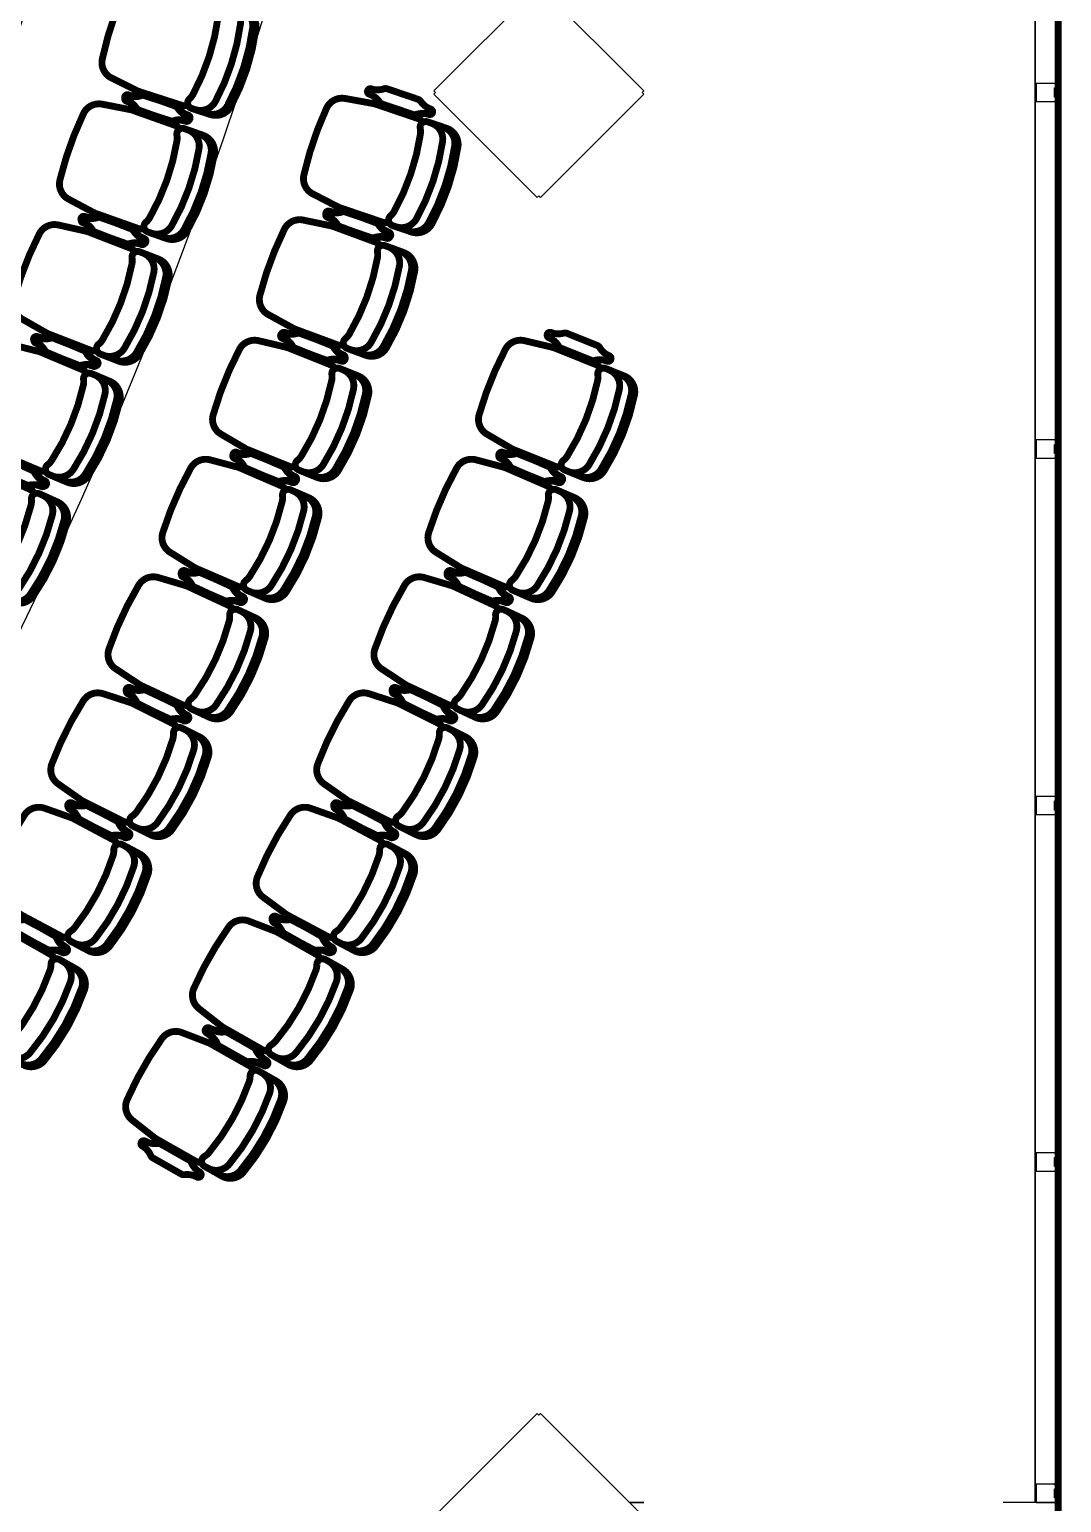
# Model space of a CAD drawing. Header units: metres. Extents: x -331 to 2982, y 362 to 2539.
# Drawn here: x 2875.97 to 2880.49, y 1333.15 to 1339.61 of the extents above; entities that cross this region are included whole.
import ezdxf

# ---------------------------------------------------------------- set-up
doc = ezdxf.new("R2010")
doc.units = ezdxf.units.M
doc.layers.get('0').update_dxf_attribs({"color": 251})
for name, color, linetype in [('CX', 251, 'Continuous'), ('Est', 251, 'Continuous'), ('Pis', 251, 'Continuous')]:
    doc.layers.add(name, color=color, linetype=linetype)

# ---------------------------------------------------------------- blocks, each defined once
blk = doc.blocks.new('XR_BL2_AND_MON-REV15$0$PERFIL_UNIT_ALCOA')
at = {"layer": 'CX', "color": 6}
for p, q in [((-21.3, 13.4), (-15.2, 13.4)), ((30.6, 13.4), (24.4, 13.4))]:
    blk.add_line(p, q, dxfattribs=at)
at = {"layer": 'CX'}
blk.add_lwpolyline([(-15.2, 19.2), (-15.2, 13.4), (-33.6, 13.4), (-33.6, 19.2), (-35.4, 19.2), (-35.4, 99.2), (44.6, 99.2), (44.6, 19.2), (42.9, 19.2), (42.9, 13.4), (24.4, 13.4), (24.4, 19.2)], close=True, dxfattribs=at)
blk = doc.blocks.new('XR_BL2_AND_MON-REV15$0$P_M')
at = {"layer": 'Est'}
blk.add_lwpolyline([(0.4596, -0.4313), (0.4525, -0.4243), (0.4596, -0.4172), (0.0071, 0.0354), (0, 0.0283), (-0.0071, 0.0354), (-0.4596, -0.4172), (-0.4525, -0.4243), (-0.4596, -0.4313), (-0.0071, -0.8839), (0, -0.8768), (0.0071, -0.8839)], close=True, dxfattribs=at)

msp = doc.modelspace()

# ---------------------------------------------------------------- linework, layer by layer
at = {"lineweight": 0}
msp.add_lwpolyline([(2869.5298, 1361.5637), (2869.5298, 1329.6266, 1.000162), (2878.2698, 1329.6252), (2878.2673, 1329.9558), (2880.2823, 1329.9558), (2880.2823, 1329.8808), (2880.4723, 1329.8808), (2880.4723, 1361.2808), (2880.2823, 1361.2808), (2880.2823, 1361.2058), (2878.2698, 1361.2058, 1.0398), (2869.5298, 1361.5663, 0.005135)], format="xyb", close=True, dxfattribs=at)
at = {"layer": 'Pis'}
for p, q in [((2880.3723, 1333.1508), (2880.3723, 1342.4641)), ((2880.3723, 1342.4641), (2880.3723, 1333.1508)), ((2880.4622, 1342.4641), (2880.4622, 1333.1508)), ((2880.4723, 1342.4641), (2880.4723, 1333.1508)), ((2878.6569, 1333.1508), (2878.594, 1333.1508)), ((2878.594, 1333.1508), (2878.6569, 1333.1508)), ((2880.4723, 1333.1508), (2880.2323, 1333.1508)), ((2880.4723, 1333.1508), (2880.2323, 1333.1508)), ((2880.4723, 1329.8808), (2880.4723, 1333.1508)), ((2880.4723, 1329.8808), (2880.4723, 1333.1508))]:
    msp.add_line(p, q, dxfattribs=at)
at = {"layer": 'Pis', "const_width": 0.03}
for points in [[(2869.5298, 1361.5637), (2869.5298, 1329.6266, 1.000162), (2878.2698, 1329.6252), (2878.2673, 1329.9558), (2880.2823, 1329.9558), (2880.2823, 1329.8808), (2880.4723, 1329.8808), (2880.4723, 1361.2808), (2880.2823, 1361.2808), (2880.2823, 1361.2058), (2878.2698, 1361.2058, 1.0398), (2869.5298, 1361.5663, 0.005135)], [(2876.7925, 1339.663, -0.08991), (2876.6828, 1339.3235, -0.086278), (2876.6669, 1339.3033, 0.57735), (2876.676, 1339.2609), (2876.7589, 1339.2341, 0.36261), (2876.8481, 1339.2701, 0.08991), (2876.9578, 1339.6096, 0.36261), (2876.9065, 1339.6909), (2876.8236, 1339.7177, 0.57735), (2876.7915, 1339.6887, -0.086278)], [(2876.4351, 1339.2616, 0.164851), (2876.4452, 1339.2537), (2876.581, 1339.2054, 0.164851), (2876.5938, 1339.2052, -0.162089), (2876.6502, 1339.2047, 1), (2876.6586, 1339.2283, -0.162089), (2876.6145, 1339.2634, 0.164851), (2876.6044, 1339.2714), (2876.4686, 1339.3196, 0.164851), (2876.4558, 1339.3198, -0.162089), (2876.3994, 1339.3203, 1), (2876.391, 1339.2968, -0.162089)], [(2876.4683, 1339.3175), (2876.6054, 1339.2732, -0.164851), (2876.6157, 1339.2656, 0.162089), (2876.6607, 1339.2317, -1), (2876.6531, 1339.2079, 0.162089), (2876.5967, 1339.2068, -0.164851), (2876.5839, 1339.2066), (2876.4467, 1339.2509, -0.164851), (2876.4364, 1339.2586, 0.162089), (2876.3914, 1339.2925, -1), (2876.3991, 1339.3163, 0.162089), (2876.4554, 1339.3174, -0.164851)], [(2877.4997, 1339.2887, 0.164851), (2877.5098, 1339.2809), (2877.6463, 1339.2346, 0.164851), (2877.6591, 1339.2345, -0.162089), (2877.7155, 1339.2348, 1), (2877.7235, 1339.2585, -0.162089), (2877.679, 1339.293, 0.164851), (2877.6688, 1339.3008), (2877.5324, 1339.3472, 0.164851), (2877.5195, 1339.3472, -0.162089), (2877.4632, 1339.3469, 1), (2877.4551, 1339.3232, -0.162089)], [(2876.6118, 1339.1185, -0.08991), (2876.4925, 1338.7823, -0.086278), (2876.4761, 1338.7625, 0.57735), (2876.4839, 1338.7199), (2876.566, 1338.6908, 0.36261), (2876.6562, 1338.7241, 0.08991), (2876.7756, 1339.0603, 0.36261), (2876.7267, 1339.1431), (2876.6445, 1339.1723, 0.57735), (2876.6116, 1339.1442, -0.086278)], [(2877.6784, 1339.148, -0.08991), (2877.5636, 1338.8102, -0.086278), (2877.5475, 1338.7902, 0.57735), (2877.5559, 1338.7478), (2877.6385, 1338.7197, 0.36261), (2877.7282, 1338.7543, 0.08991), (2877.8429, 1339.0922, 0.36261), (2877.7928, 1339.1742), (2877.7103, 1339.2023, 0.57735), (2877.6777, 1339.1737, -0.086278)], [(2876.2422, 1338.7279, 0.164851), (2876.252, 1338.7196), (2876.3864, 1338.6676, 0.164851), (2876.3992, 1338.667, -0.162089), (2876.4555, 1338.6649, 1), (2876.4646, 1338.6882, -0.162089), (2876.4215, 1338.7246, 0.164851), (2876.4117, 1338.7328), (2876.2773, 1338.7849, 0.164851), (2876.2645, 1338.7855, -0.162089), (2876.2082, 1338.7876, 1), (2876.1991, 1338.7643, -0.162089)], [(2876.2779, 1338.7825), (2876.4137, 1338.7343, -0.164851), (2876.4238, 1338.7263, 0.162089), (2876.4678, 1338.6912, -1), (2876.4595, 1338.6676, 0.162089), (2876.4031, 1338.6681, -0.164851), (2876.3903, 1338.6683), (2876.2545, 1338.7165, -0.164851), (2876.2444, 1338.7245, 0.162089), (2876.2003, 1338.7596, -1), (2876.2087, 1338.7832, 0.162089), (2876.265, 1338.7827, -0.164851)], [(2877.3491, 1338.8075), (2877.4855, 1338.7611, -0.164851), (2877.4957, 1338.7533, 0.162089), (2877.5402, 1338.7188, -1), (2877.5322, 1338.6951, 0.162089), (2877.4758, 1338.6948, -0.164851), (2877.463, 1338.6948), (2877.3265, 1338.7412, -0.164851), (2877.3164, 1338.749, 0.162089), (2877.2718, 1338.7835, -1), (2877.2799, 1338.8072, 0.162089), (2877.3362, 1338.8075, -0.164851)], [(2877.3154, 1338.7517, 0.164851), (2877.3254, 1338.7436), (2877.4606, 1338.6936, 0.164851), (2877.4734, 1338.6933, -0.162089), (2877.5298, 1338.692, 1), (2877.5384, 1338.7155, -0.162089), (2877.4948, 1338.7512, 0.164851), (2877.4849, 1338.7593), (2877.3497, 1338.8093, 0.164851), (2877.3369, 1338.8096, -0.162089), (2877.2805, 1338.8109, 1), (2877.2718, 1338.7875, -0.162089)], [(2877.4903, 1338.6063, -0.08991), (2877.3665, 1338.2717, -0.086278), (2877.3498, 1338.2521, 0.57735), (2877.3571, 1338.2094), (2877.4388, 1338.1792, 0.36261), (2877.5294, 1338.2114, 0.08991), (2877.6532, 1338.546, 0.36261), (2877.6054, 1338.6294), (2877.5237, 1338.6596, 0.57735), (2877.4903, 1338.632, -0.086278)], [(2876.4147, 1338.5798, -0.08991), (2876.2858, 1338.2471, -0.086278), (2876.2688, 1338.2278, 0.57735), (2876.2754, 1338.185), (2876.3567, 1338.1535, 0.36261), (2876.4478, 1338.1843, 0.08991), (2876.5767, 1338.5169, 0.36261), (2876.5302, 1338.6011), (2876.4489, 1338.6326, 0.57735), (2876.4152, 1338.6054, -0.086278)], [(2877.1519, 1338.2747), (2877.287, 1338.2247, -0.164851), (2877.297, 1338.2166, 0.162089), (2877.3406, 1338.1809, -1), (2877.3319, 1338.1574, 0.162089), (2877.2756, 1338.1587, -0.164851), (2877.2627, 1338.1591), (2877.1276, 1338.2091, -0.164851), (2877.1176, 1338.2172, 0.162089), (2877.074, 1338.2529, -1), (2877.0827, 1338.2763, 0.162089), (2877.139, 1338.2751, -0.164851)], [(2877.1191, 1338.219, 0.164851), (2877.1289, 1338.2106), (2877.2626, 1338.157, 0.164851), (2877.2754, 1338.1563, -0.162089), (2877.3317, 1338.1535, 1), (2877.341, 1338.1767, -0.162089), (2877.2984, 1338.2136, 0.164851), (2877.2887, 1338.2219), (2877.1549, 1338.2756, 0.164851), (2877.1421, 1338.2763, -0.162089), (2877.0858, 1338.2791, 1), (2877.0765, 1338.2559, -0.162089)], [(2878.2841, 1338.219, 0.164851), (2878.2939, 1338.2106), (2878.4276, 1338.157, 0.164851), (2878.4404, 1338.1563, -0.162089), (2878.4967, 1338.1535, 1), (2878.506, 1338.1767, -0.162089), (2878.4634, 1338.2136, 0.164851), (2878.4537, 1338.2219), (2878.3199, 1338.2756, 0.164851), (2878.3071, 1338.2763, -0.162089), (2878.2508, 1338.2791, 1), (2878.2415, 1338.2559, -0.162089)], [(2876.0333, 1338.2002, 0.164851), (2876.0429, 1338.1917), (2876.1757, 1338.1358, 0.164851), (2876.1885, 1338.1349, -0.162089), (2876.2447, 1338.1311, 1), (2876.2544, 1338.1542, -0.162089), (2876.2125, 1338.1918, 0.164851), (2876.2028, 1338.2003), (2876.07, 1338.2562, 0.164851), (2876.0572, 1338.2572, -0.162089), (2876.001, 1338.2609, 1), (2875.9913, 1338.2379, -0.162089)], [(2876.0713, 1338.2535), (2876.2056, 1338.2014, -0.164851), (2876.2155, 1338.1931, 0.162089), (2876.2585, 1338.1567, -1), (2876.2495, 1338.1334, 0.162089), (2876.1932, 1338.1355, -0.164851), (2876.1803, 1338.1361), (2876.046, 1338.1882, -0.164851), (2876.0361, 1338.1964, 0.162089), (2875.9931, 1338.2328, -1), (2876.0021, 1338.2561, 0.162089), (2876.0584, 1338.254, -0.164851)], [(2876.2015, 1338.0472, -0.08991), (2876.0631, 1337.7184, -0.086278), (2876.0456, 1337.6996, 0.57735), (2876.051, 1337.6566), (2876.1313, 1337.6228, 0.36261), (2876.2232, 1337.651, 0.08991), (2876.3617, 1337.9798, 0.36261), (2876.3175, 1338.0652), (2876.2372, 1338.099, 0.57735), (2876.2027, 1338.0729, -0.086278)], [(2877.2899, 1338.0688, -0.08991), (2877.1571, 1337.7377, -0.086278), (2877.1399, 1337.7186, 0.57735), (2877.1461, 1337.6758), (2877.227, 1337.6433, 0.36261), (2877.3184, 1337.673, 0.08991), (2877.4512, 1338.0042, 0.36261), (2877.4057, 1338.0888), (2877.3248, 1338.1213, 0.57735), (2877.2907, 1338.0945, -0.086278)], [(2878.4549, 1338.0688, -0.08991), (2878.3221, 1337.7377, -0.086278), (2878.3049, 1337.7186, 0.57735), (2878.3111, 1337.6758), (2878.392, 1337.6433, 0.36261), (2878.4834, 1337.673, 0.08991), (2878.6162, 1338.0042, 0.36261), (2878.5706, 1338.0888), (2878.4898, 1338.1213, 0.57735), (2878.4557, 1338.0945, -0.086278)], [(2876.9427, 1337.7466), (2877.0765, 1337.6929, -0.164851), (2877.0862, 1337.6846, 0.162089), (2877.1288, 1337.6477, -1), (2877.1195, 1337.6245, 0.162089), (2877.0632, 1337.6272, -0.164851), (2877.0504, 1337.6279), (2876.9167, 1337.6816, -0.164851), (2876.9069, 1337.69, 0.162089), (2876.8643, 1337.7268, -1), (2876.8736, 1337.75, 0.162089), (2876.9299, 1337.7473, -0.164851)], [(2876.9061, 1337.6927, 0.164851), (2876.9157, 1337.6841), (2877.0479, 1337.6269, 0.164851), (2877.0607, 1337.6258, -0.162089), (2877.1169, 1337.6215, 1), (2877.1268, 1337.6445, -0.162089), (2877.0852, 1337.6825, 0.164851), (2877.0757, 1337.6911), (2876.9435, 1337.7484, 0.164851), (2876.9307, 1337.7494, -0.162089), (2876.8745, 1337.7537, 1), (2876.8645, 1337.7308, -0.162089)], [(2878.1077, 1337.7466), (2878.2415, 1337.6929, -0.164851), (2878.2512, 1337.6846, 0.162089), (2878.2938, 1337.6477, -1), (2878.2845, 1337.6245, 0.162089), (2878.2282, 1337.6272, -0.164851), (2878.2154, 1337.6279), (2878.0817, 1337.6816, -0.164851), (2878.0719, 1337.69, 0.162089), (2878.0293, 1337.7268, -1), (2878.0386, 1337.75, 0.162089), (2878.0949, 1337.7473, -0.164851)], [(2878.0711, 1337.6927, 0.164851), (2878.0807, 1337.6841), (2878.2129, 1337.6269, 0.164851), (2878.2257, 1337.6258, -0.162089), (2878.2819, 1337.6215, 1), (2878.2918, 1337.6445, -0.162089), (2878.2502, 1337.6825, 0.164851), (2878.2407, 1337.6911), (2878.1085, 1337.7484, 0.164851), (2878.0957, 1337.7494, -0.162089), (2878.0395, 1337.7537, 1), (2878.0295, 1337.7308, -0.162089)], [(2875.8086, 1337.6791, 0.164851), (2875.8179, 1337.6703), (2875.9491, 1337.6106, 0.164851), (2875.9619, 1337.6094, -0.162089), (2876.018, 1337.604, 1), (2876.0284, 1337.6268, -0.162089), (2875.9875, 1337.6656, 0.164851), (2875.9781, 1337.6744), (2875.8469, 1337.7341, 0.164851), (2875.8342, 1337.7353, -0.162089), (2875.7781, 1337.7407, 1), (2875.7677, 1337.7179, -0.162089)], [(2875.8489, 1337.7309), (2875.9817, 1337.675, -0.164851), (2875.9913, 1337.6665, 0.162089), (2876.0333, 1337.6288, -1), (2876.0236, 1337.6058, 0.162089), (2875.9673, 1337.6095, -0.164851), (2875.9545, 1337.6105), (2875.8217, 1337.6664, -0.164851), (2875.8121, 1337.6749, 0.162089), (2875.7701, 1337.7125, -1), (2875.7798, 1337.7355, 0.162089), (2875.836, 1337.7318, -0.164851)], [(2875.9724, 1337.5214, -0.08991), (2875.8246, 1337.1967, -0.086278), (2875.8066, 1337.1784, 0.57735), (2875.8107, 1337.1353), (2875.8901, 1337.0992, 0.36261), (2875.9827, 1337.1247, 0.08991), (2876.1305, 1337.4494, 0.36261), (2876.0889, 1337.536), (2876.0096, 1337.5721, 0.57735), (2875.9743, 1337.547, -0.086278)], [(2877.0729, 1337.538, -0.08991), (2876.9311, 1337.2106, -0.086278), (2876.9134, 1337.192, 0.57735), (2876.9184, 1337.149), (2876.9984, 1337.1144, 0.36261), (2877.0906, 1337.1416, 0.08991), (2877.2323, 1337.469, 0.36261), (2877.1891, 1337.5549), (2877.1091, 1337.5895, 0.57735), (2877.0743, 1337.5637, -0.086278)], [(2878.2378, 1337.538, -0.08991), (2878.0961, 1337.2106, -0.086278), (2878.0784, 1337.192, 0.57735), (2878.0834, 1337.149), (2878.1634, 1337.1144, 0.36261), (2878.2556, 1337.1416, 0.08991), (2878.3973, 1337.469, 0.36261), (2878.3541, 1337.5549), (2878.2741, 1337.5895, 0.57735), (2878.2393, 1337.5637, -0.086278)], [(2876.6781, 1337.1729, 0.164851), (2876.6874, 1337.164), (2876.8181, 1337.1032, 0.164851), (2876.8308, 1337.1018, -0.162089), (2876.8869, 1337.096, 1), (2876.8975, 1337.1187, -0.162089), (2876.8569, 1337.1578, 0.164851), (2876.8476, 1337.1667), (2876.717, 1337.2275, 0.164851), (2876.7042, 1337.2289, -0.162089), (2876.6481, 1337.2347, 1), (2876.6376, 1337.212, -0.162089)], [(2876.717, 1337.2253), (2876.8493, 1337.168, -0.164851), (2876.8588, 1337.1594, 0.162089), (2876.9004, 1337.1214, -1), (2876.8905, 1337.0984, 0.162089), (2876.8343, 1337.1027, -0.164851), (2876.8215, 1337.1038), (2876.6892, 1337.161, -0.164851), (2876.6797, 1337.1696, 0.162089), (2876.6381, 1337.2077, -1), (2876.648, 1337.2306, 0.162089), (2876.7042, 1337.2263, -0.164851)], [(2877.8431, 1337.1729, 0.164851), (2877.8524, 1337.164), (2877.9831, 1337.1032, 0.164851), (2877.9958, 1337.1018, -0.162089), (2878.0519, 1337.096, 1), (2878.0625, 1337.1187, -0.162089), (2878.0219, 1337.1578, 0.164851), (2878.0126, 1337.1667), (2877.882, 1337.2275, 0.164851), (2877.8692, 1337.2289, -0.162089), (2877.8131, 1337.2347, 1), (2877.8026, 1337.212, -0.162089)], [(2877.882, 1337.2253), (2878.0143, 1337.168, -0.164851), (2878.0238, 1337.1594, 0.162089), (2878.0654, 1337.1214, -1), (2878.0555, 1337.0984, 0.162089), (2877.9993, 1337.1027, -0.164851), (2877.9865, 1337.1038), (2877.8542, 1337.161, -0.164851), (2877.8447, 1337.1696, 0.162089), (2877.8031, 1337.2077, -1), (2877.813, 1337.2306, 0.162089), (2877.8692, 1337.2263, -0.164851)], [(2876.8406, 1337.0137, -0.08991), (2876.6901, 1336.6903, -0.086278), (2876.6719, 1336.6721, 0.57735), (2876.6757, 1336.629), (2876.7547, 1336.5922, 0.36261), (2876.8476, 1336.617, 0.08991), (2876.9981, 1336.9404, 0.36261), (2876.9572, 1337.0274), (2876.8782, 1337.0642, 0.57735), (2876.8428, 1337.0393, -0.086278)], [(2878.0056, 1337.0137, -0.08991), (2877.8551, 1336.6903, -0.086278), (2877.8369, 1336.6721, 0.57735), (2877.8407, 1336.629), (2877.9197, 1336.5922, 0.36261), (2878.0126, 1336.617, 0.08991), (2878.1631, 1336.9404, 0.36261), (2878.1222, 1337.0274), (2878.0432, 1337.0642, 0.57735), (2878.0078, 1337.0393, -0.086278)], [(2876.4354, 1336.6597, 0.164851), (2876.4445, 1336.6506), (2876.5735, 1336.5863, 0.164851), (2876.5862, 1336.5846, -0.162089), (2876.6421, 1336.5772, 1), (2876.6532, 1336.5996, -0.162089), (2876.6137, 1336.6398, 0.164851), (2876.6047, 1336.649), (2876.4757, 1336.7133, 0.164851), (2876.463, 1336.715, -0.162089), (2876.4071, 1336.7223, 1), (2876.396, 1336.7, -0.162089)], [(2876.4765, 1336.7107), (2876.6071, 1336.6499, -0.164851), (2876.6164, 1336.641, 0.162089), (2876.657, 1336.6019, -1), (2876.6464, 1336.5792, 0.162089), (2876.5904, 1336.585, -0.164851), (2876.5776, 1336.5864), (2876.4469, 1336.6472, -0.164851), (2876.4377, 1336.6561, 0.162089), (2876.3971, 1336.6952, -1), (2876.4076, 1336.7179, 0.162089), (2876.4637, 1336.7121, -0.164851)], [(2877.6004, 1336.6597, 0.164851), (2877.6095, 1336.6506), (2877.7385, 1336.5863, 0.164851), (2877.7512, 1336.5846, -0.162089), (2877.8071, 1336.5772, 1), (2877.8182, 1336.5996, -0.162089), (2877.7787, 1336.6398, 0.164851), (2877.7697, 1336.649), (2877.6407, 1336.7133, 0.164851), (2877.628, 1336.715, -0.162089), (2877.5721, 1336.7223, 1), (2877.561, 1336.7, -0.162089)], [(2877.6415, 1336.7107), (2877.7721, 1336.6499, -0.164851), (2877.7814, 1336.641, 0.162089), (2877.822, 1336.6019, -1), (2877.8114, 1336.5792, 0.162089), (2877.7554, 1336.585, -0.164851), (2877.7426, 1336.5864), (2877.6119, 1336.6472, -0.164851), (2877.6026, 1336.6561, 0.162089), (2877.5621, 1336.6952, -1), (2877.5726, 1336.7179, 0.162089), (2877.6287, 1336.7121, -0.164851)], [(2876.5936, 1336.4963, -0.08991), (2876.4344, 1336.177, -0.086278), (2876.4157, 1336.1594, 0.57735), (2876.4183, 1336.1161), (2876.4963, 1336.0772, 0.36261), (2876.5898, 1336.0995, 0.08991), (2876.7491, 1336.4187, 0.36261), (2876.7105, 1336.5068), (2876.6325, 1336.5457, 0.57735), (2876.5964, 1336.5218, -0.086278)], [(2877.7586, 1336.4963, -0.08991), (2877.5993, 1336.177, -0.086278), (2877.5807, 1336.1594, 0.57735), (2877.5833, 1336.1161), (2877.6613, 1336.0772, 0.36261), (2877.7548, 1336.0995, 0.08991), (2877.914, 1336.4187, 0.36261), (2877.8755, 1336.5068), (2877.7975, 1336.5457, 0.57735), (2877.7614, 1336.5218, -0.086278)], [(2876.1782, 1336.1538, 0.164851), (2876.187, 1336.1444), (2876.3142, 1336.0766, 0.164851), (2876.3268, 1336.0746, -0.162089), (2876.3825, 1336.0657, 1), (2876.3942, 1336.0878, -0.162089), (2876.3559, 1336.1291, 0.164851), (2876.3471, 1336.1384), (2876.2199, 1336.2062, 0.164851), (2876.2072, 1336.2083, -0.162089), (2876.1516, 1336.2171, 1), (2876.1398, 1336.195, -0.162089)], [(2876.2214, 1336.2032), (2876.3503, 1336.1389, -0.164851), (2876.3594, 1336.1297, 0.162089), (2876.3989, 1336.0895, -1), (2876.3877, 1336.0671, 0.162089), (2876.3318, 1336.0745, -0.164851), (2876.3191, 1336.0762), (2876.1901, 1336.1405, -0.164851), (2876.1811, 1336.1496, 0.162089), (2876.1416, 1336.1899, -1), (2876.1528, 1336.2122, 0.162089), (2876.2086, 1336.2049, -0.164851)], [(2877.3432, 1336.1538, 0.164851), (2877.352, 1336.1444), (2877.4791, 1336.0766, 0.164851), (2877.4918, 1336.0746, -0.162089), (2877.5475, 1336.0657, 1), (2877.5592, 1336.0878, -0.162089), (2877.5209, 1336.1291, 0.164851), (2877.5121, 1336.1384), (2877.3849, 1336.2062, 0.164851), (2877.3722, 1336.2083, -0.162089), (2877.3165, 1336.2171, 1), (2877.3048, 1336.195, -0.162089)], [(2877.3864, 1336.2032), (2877.5153, 1336.1389, -0.164851), (2877.5244, 1336.1297, 0.162089), (2877.5639, 1336.0895, -1), (2877.5527, 1336.0671, 0.162089), (2877.4968, 1336.0745, -0.164851), (2877.4841, 1336.0762), (2877.3551, 1336.1405, -0.164851), (2877.3461, 1336.1496, 0.162089), (2877.3066, 1336.1899, -1), (2877.3178, 1336.2122, 0.162089), (2877.3736, 1336.2049, -0.164851)], [(2876.3318, 1335.9861, -0.08991), (2876.164, 1335.6712, -0.086278), (2876.1449, 1335.6541, 0.57735), (2876.1464, 1335.6108), (2876.2233, 1335.5698, 0.36261), (2876.3174, 1335.5895, 0.08991), (2876.4852, 1335.9044, 0.36261), (2876.449, 1335.9934), (2876.3721, 1336.0344, 0.57735), (2876.3354, 1336.0115, -0.086278)], [(2877.4968, 1335.9861, -0.08991), (2877.329, 1335.6712, -0.086278), (2877.3099, 1335.6541, 0.57735), (2877.3114, 1335.6108), (2877.3883, 1335.5698, 0.36261), (2877.4824, 1335.5895, 0.08991), (2877.6501, 1335.9044, 0.36261), (2877.614, 1335.9934), (2877.5371, 1336.0344, 0.57735), (2877.5003, 1336.0115, -0.086278)], [(2875.9066, 1335.6553, 0.164851), (2875.9151, 1335.6458), (2876.0404, 1335.5746, 0.164851), (2876.0531, 1335.5721, -0.162089), (2876.1085, 1335.5618, 1), (2876.1208, 1335.5835, -0.162089), (2876.0836, 1335.6258, 0.164851), (2876.075, 1335.6354), (2875.9497, 1335.7066, 0.164851), (2875.9371, 1335.709, -0.162089), (2875.8817, 1335.7194, 1), (2875.8694, 1335.6976, -0.162089)], [(2875.9518, 1335.7031), (2876.079, 1335.6354, -0.164851), (2876.0878, 1335.626, 0.162089), (2876.1262, 1335.5847, -1), (2876.1144, 1335.5627, 0.162089), (2876.0588, 1335.5715, -0.164851), (2876.0461, 1335.5736), (2875.9189, 1335.6414, -0.164851), (2875.9101, 1335.6507, 0.162089), (2875.8717, 1335.692, -1), (2875.8835, 1335.7141, 0.162089), (2875.9392, 1335.7052, -0.164851)], [(2877.0716, 1335.6553, 0.164851), (2877.0801, 1335.6458), (2877.2054, 1335.5746, 0.164851), (2877.218, 1335.5721, -0.162089), (2877.2735, 1335.5618, 1), (2877.2858, 1335.5835, -0.162089), (2877.2486, 1335.6258, 0.164851), (2877.24, 1335.6354), (2877.1147, 1335.7066, 0.164851), (2877.1021, 1335.709, -0.162089), (2877.0467, 1335.7194, 1), (2877.0343, 1335.6976, -0.162089)], [(2877.1168, 1335.7031), (2877.244, 1335.6354, -0.164851), (2877.2528, 1335.626, 0.162089), (2877.2912, 1335.5847, -1), (2877.2794, 1335.5627, 0.162089), (2877.2238, 1335.5715, -0.164851), (2877.2111, 1335.5736), (2877.0839, 1335.6414, -0.164851), (2877.0751, 1335.6507, 0.162089), (2877.0367, 1335.692, -1), (2877.0485, 1335.7141, 0.162089), (2877.1042, 1335.7052, -0.164851)], [(2876.0557, 1335.4836, -0.08991), (2875.8794, 1335.1734, -0.086278), (2875.8598, 1335.1568, 0.57735), (2875.8601, 1335.1135), (2875.9359, 1335.0704, 0.36261), (2876.0305, 1335.0875, 0.08991), (2876.2067, 1335.3977, 0.36261), (2876.173, 1335.4878), (2876.0972, 1335.5308, 0.57735), (2876.0599, 1335.5089, -0.086278)], [(2877.2206, 1335.4836, -0.08991), (2877.0444, 1335.1734, -0.086278), (2877.0248, 1335.1568, 0.57735), (2877.0251, 1335.1135), (2877.1009, 1335.0704, 0.36261), (2877.1955, 1335.0875, 0.08991), (2877.3717, 1335.3977, 0.36261), (2877.338, 1335.4878), (2877.2622, 1335.5308, 0.57735), (2877.2249, 1335.5089, -0.086278)], [(2876.7791, 1335.1665, 0.164851), (2876.7876, 1335.1569), (2876.9129, 1335.0857, 0.164851), (2876.9255, 1335.0833, -0.162089), (2876.9809, 1335.073, 1), (2876.9933, 1335.0947, -0.162089), (2876.956, 1335.137, 0.164851), (2876.9475, 1335.1466), (2876.8222, 1335.2178, 0.164851), (2876.8096, 1335.2202, -0.162089), (2876.7542, 1335.2305, 1), (2876.7418, 1335.2088, -0.162089)], [(2876.8332, 1335.211), (2876.9585, 1335.1398, -0.164851), (2876.967, 1335.1302, 0.162089), (2877.0042, 1335.0879, -1), (2876.9919, 1335.0662, 0.162089), (2876.9365, 1335.0765, -0.164851), (2876.9239, 1335.079), (2876.7986, 1335.1502, -0.164851), (2876.79, 1335.1597, 0.162089), (2876.7528, 1335.202, -1), (2876.7651, 1335.2238, 0.162089), (2876.8205, 1335.2134, -0.164851)], [(2876.9281, 1334.9947, -0.08991), (2876.7519, 1334.6845, -0.086278), (2876.7323, 1334.6679, 0.57735), (2876.7326, 1334.6246), (2876.8084, 1334.5816, 0.36261), (2876.903, 1334.5987, 0.08991), (2877.0792, 1334.9089, 0.36261), (2877.0455, 1334.9989), (2876.9697, 1335.042, 0.57735), (2876.9324, 1335.0201, -0.086278)], [(2876.5406, 1334.7222), (2876.666, 1334.651, -0.164851), (2876.6745, 1334.6414, 0.162089), (2876.7117, 1334.5991, -1), (2876.6994, 1334.5774, 0.162089), (2876.644, 1334.5877, -0.164851), (2876.6314, 1334.5901), (2876.5061, 1334.6613, -0.164851), (2876.4975, 1334.6709, 0.162089), (2876.4603, 1334.7132, -1), (2876.4726, 1334.7349, 0.162089), (2876.528, 1334.7246, -0.164851)]]:
    msp.add_lwpolyline(points, format="xyb", close=True, dxfattribs=at)
for points in [[(2876.6607, 1339.2748, -0.149389), (2876.6315, 1339.2753), (2876.4483, 1339.3345, -0.03724), (2876.4345, 1339.3401), (2876.3248, 1339.3947, -0.342214), (2876.2848, 1339.4774, -0.051556), (2876.3797, 1339.771, -0.342214), (2876.4605, 1339.8147), (2876.5814, 1339.7948, -0.03724), (2876.5959, 1339.7913), (2876.7791, 1339.7321, -0.149389), (2876.8031, 1339.7153)], [(2876.6913, 1339.256, 0.36261), (2876.7805, 1339.2919, 0.08991), (2876.8902, 1339.6314, 0.36261), (2876.8389, 1339.7127)], [(2876.7447, 1339.2387, 0.36261), (2876.8338, 1339.2747, 0.08991), (2876.9435, 1339.6142, 0.36261), (2876.8922, 1339.6955)], [(2877.5409, 1338.7619, -0.149389), (2877.5117, 1338.7628), (2877.3293, 1338.8247, -0.03724), (2877.3157, 1338.8305), (2877.2067, 1338.8867, -0.342214), (2877.168, 1338.9701, -0.051556), (2877.2672, 1339.2622, -0.342214), (2877.3487, 1339.3047), (2877.4693, 1339.2829, -0.03724), (2877.4837, 1339.2792), (2877.666, 1339.2173, -0.149389), (2877.6897, 1339.2002)], [(2876.469, 1338.7343, -0.149389), (2876.4399, 1338.7356), (2876.2584, 1338.8, -0.03724), (2876.2448, 1338.806), (2876.1367, 1338.8637, -0.342214), (2876.0991, 1338.9476, -0.051556), (2876.2023, 1339.2383, -0.342214), (2876.2844, 1339.2797), (2876.4047, 1339.2563, -0.03724), (2876.419, 1339.2523), (2876.6005, 1339.1879, -0.149389), (2876.6239, 1339.1705)], [(2877.5712, 1338.7426, 0.36261), (2877.6609, 1338.7772, 0.08991), (2877.7756, 1339.115, 0.36261), (2877.7256, 1339.1971)], [(2877.6243, 1338.7246, 0.36261), (2877.7139, 1338.7592, 0.08991), (2877.8287, 1339.097, 0.36261), (2877.7786, 1339.1791)], [(2876.4991, 1338.7145, 0.36261), (2876.5893, 1338.7479, 0.08991), (2876.7086, 1339.0841, 0.36261), (2876.6597, 1339.1669)], [(2876.5519, 1338.6958, 0.36261), (2876.6421, 1338.7292, 0.08991), (2876.7614, 1339.0654, 0.36261), (2876.7125, 1339.1481)], [(2876.261, 1338.1998, -0.149389), (2876.2318, 1338.2019), (2876.0523, 1338.2715, -0.03724), (2876.0389, 1338.2779), (2875.9325, 1338.3387, -0.342214), (2875.8973, 1338.4236, -0.051556), (2876.0088, 1338.7112, -0.342214), (2876.092, 1338.7503), (2876.2116, 1338.7234, -0.03724), (2876.2258, 1338.7191), (2876.4053, 1338.6495, -0.149389), (2876.4283, 1338.6314)], [(2877.3424, 1338.224, -0.149389), (2877.3132, 1338.2257), (2877.1326, 1338.2925, -0.03724), (2877.1191, 1338.2987), (2877.0118, 1338.3578, -0.342214), (2876.9753, 1338.4422, -0.051556), (2877.0824, 1338.7315, -0.342214), (2877.165, 1338.7718), (2877.2849, 1338.7468, -0.03724), (2877.2992, 1338.7427), (2877.4798, 1338.6758, -0.149389), (2877.5031, 1338.6581)], [(2877.3722, 1338.2039, 0.36261), (2877.4628, 1338.236, 0.08991), (2877.5866, 1338.5706, 0.36261), (2877.5388, 1338.654)], [(2876.2905, 1338.1792, 0.36261), (2876.3816, 1338.21, 0.08991), (2876.5105, 1338.5426, 0.36261), (2876.464, 1338.6268)], [(2876.3427, 1338.159, 0.36261), (2876.4338, 1338.1897, 0.08991), (2876.5627, 1338.5224, 0.36261), (2876.5162, 1338.6065)], [(2877.4247, 1338.1844, 0.36261), (2877.5153, 1338.2166, 0.08991), (2877.6392, 1338.5512, 0.36261), (2877.5913, 1338.6346)], [(2876.0369, 1337.6718, -0.149389), (2876.0079, 1337.6748), (2875.8304, 1337.7495, -0.03724), (2875.8172, 1337.7563), (2875.7125, 1337.8201, -0.342214), (2875.6798, 1337.9059, -0.051556), (2875.7995, 1338.1903, -0.342214), (2875.8838, 1338.2269), (2876.0026, 1338.1966, -0.03724), (2876.0167, 1338.1919), (2876.1941, 1338.1172, -0.149389), (2876.2166, 1338.0985)], [(2877.1318, 1337.6907, -0.149389), (2877.1027, 1337.6932), (2876.924, 1337.7649, -0.03724), (2876.9106, 1337.7714), (2876.8049, 1337.8334, -0.342214), (2876.7707, 1337.9187, -0.051556), (2876.8856, 1338.2051, -0.342214), (2876.9692, 1338.2431), (2877.0885, 1338.2149, -0.03724), (2877.1027, 1338.2104), (2877.2814, 1338.1387, -0.149389), (2877.3041, 1338.1203)], [(2878.2968, 1337.6907, -0.149389), (2878.2677, 1337.6932), (2878.089, 1337.7649, -0.03724), (2878.0756, 1337.7714), (2877.9699, 1337.8334, -0.342214), (2877.9357, 1337.9187, -0.051556), (2878.0506, 1338.2051, -0.342214), (2878.1342, 1338.2431), (2878.2535, 1338.2149, -0.03724), (2878.2677, 1338.2104), (2878.4464, 1338.1387, -0.149389), (2878.4691, 1338.1203)], [(2876.0658, 1337.6504, 0.36261), (2876.1578, 1337.6786, 0.08991), (2876.2962, 1338.0074, 0.36261), (2876.2521, 1338.0928)], [(2876.1175, 1337.6287, 0.36261), (2876.2094, 1337.6568, 0.08991), (2876.3478, 1337.9856, 0.36261), (2876.3037, 1338.071)], [(2877.161, 1337.6698, 0.36261), (2877.2525, 1337.6995, 0.08991), (2877.3853, 1338.0306, 0.36261), (2877.3397, 1338.1153)], [(2877.213, 1337.6489, 0.36261), (2877.3045, 1337.6786, 0.08991), (2877.4373, 1338.0097, 0.36261), (2877.3917, 1338.0944)], [(2878.326, 1337.6698, 0.36261), (2878.4175, 1337.6995, 0.08991), (2878.5503, 1338.0306, 0.36261), (2878.5047, 1338.1153)], [(2878.378, 1337.6489, 0.36261), (2878.4695, 1337.6786, 0.08991), (2878.6023, 1338.0097, 0.36261), (2878.5567, 1338.0944)], [(2875.7971, 1337.1508, -0.149389), (2875.7682, 1337.1546), (2875.5929, 1337.2344, -0.03724), (2875.5799, 1337.2415), (2875.4771, 1337.3083, -0.342214), (2875.4469, 1337.3951, -0.051556), (2875.5747, 1337.6759, -0.342214), (2875.66, 1337.7101), (2875.7778, 1337.6764, -0.03724), (2875.7918, 1337.6713), (2875.967, 1337.5915, -0.149389), (2875.9889, 1337.5722)], [(2876.9045, 1337.1643, -0.149389), (2876.8755, 1337.1676), (2876.6988, 1337.2441, -0.03724), (2876.6856, 1337.251), (2876.5816, 1337.3158, -0.342214), (2876.5498, 1337.402, -0.051556), (2876.6723, 1337.6851, -0.342214), (2876.757, 1337.7209), (2876.8754, 1337.6894, -0.03724), (2876.8895, 1337.6846), (2877.0662, 1337.6081, -0.149389), (2877.0884, 1337.5891)], [(2878.0695, 1337.1643, -0.149389), (2878.0405, 1337.1676), (2877.8638, 1337.2441, -0.03724), (2877.8506, 1337.251), (2877.7466, 1337.3158, -0.342214), (2877.7148, 1337.402, -0.051556), (2877.8373, 1337.6851, -0.342214), (2877.922, 1337.7209), (2878.0404, 1337.6894, -0.03724), (2878.0545, 1337.6846), (2878.2312, 1337.6081, -0.149389), (2878.2534, 1337.5891)], [(2875.8254, 1337.1286, 0.36261), (2875.9181, 1337.1541, 0.08991), (2876.0659, 1337.4788, 0.36261), (2876.0242, 1337.5655)], [(2876.9332, 1337.1426, 0.36261), (2877.0254, 1337.1698, 0.08991), (2877.1671, 1337.4972, 0.36261), (2877.1239, 1337.5831)], [(2876.9846, 1337.1203, 0.36261), (2877.0768, 1337.1476, 0.08991), (2877.2185, 1337.475, 0.36261), (2877.1753, 1337.5608)], [(2878.0982, 1337.1426, 0.36261), (2878.1904, 1337.1698, 0.08991), (2878.3321, 1337.4972, 0.36261), (2878.2889, 1337.5831)], [(2878.1496, 1337.1203, 0.36261), (2878.2418, 1337.1476, 0.08991), (2878.3835, 1337.475, 0.36261), (2878.3403, 1337.5608)], [(2875.8764, 1337.1054, 0.36261), (2875.9691, 1337.1309, 0.08991), (2876.1169, 1337.4556, 0.36261), (2876.0752, 1337.5423)], [(2876.6623, 1336.6447, -0.149389), (2876.6333, 1336.6487), (2876.4587, 1336.73, -0.03724), (2876.4458, 1336.7372), (2876.3435, 1336.8048, -0.342214), (2876.314, 1336.8919, -0.051556), (2876.4442, 1337.1716, -0.342214), (2876.5298, 1337.2051), (2876.6473, 1337.1704, -0.03724), (2876.6613, 1337.1651), (2876.8358, 1337.0839, -0.149389), (2876.8576, 1337.0644)], [(2877.8272, 1336.6447, -0.149389), (2877.7983, 1336.6487), (2877.6237, 1336.73, -0.03724), (2877.6108, 1336.7372), (2877.5085, 1336.8048, -0.342214), (2877.479, 1336.8919, -0.051556), (2877.6092, 1337.1716, -0.342214), (2877.6948, 1337.2051), (2877.8123, 1337.1704, -0.03724), (2877.8262, 1337.1651), (2878.0008, 1337.0839, -0.149389), (2878.0225, 1337.0644)], [(2876.6903, 1336.6222, 0.36261), (2876.7832, 1336.6469, 0.08991), (2876.9337, 1336.9704, 0.36261), (2876.8928, 1337.0574)], [(2877.8553, 1336.6222, 0.36261), (2877.9482, 1336.6469, 0.08991), (2878.0987, 1336.9704, 0.36261), (2878.0578, 1337.0574)], [(2876.7411, 1336.5986, 0.36261), (2876.834, 1336.6233, 0.08991), (2876.9845, 1336.9467, 0.36261), (2876.9436, 1337.0337)], [(2877.9061, 1336.5986, 0.36261), (2877.999, 1336.6233, 0.08991), (2878.1495, 1336.9467, 0.36261), (2878.1086, 1337.0337)], [(2876.4053, 1336.1322, -0.149389), (2876.3765, 1336.137), (2876.2042, 1336.2229, -0.03724), (2876.1914, 1336.2305), (2876.091, 1336.3009, -0.342214), (2876.0639, 1336.3887, -0.051556), (2876.2016, 1336.6648, -0.342214), (2876.288, 1336.6959), (2876.4046, 1336.6581, -0.03724), (2876.4184, 1336.6525), (2876.5907, 1336.5666, -0.149389), (2876.6119, 1336.5464)], [(2877.5703, 1336.1322, -0.149389), (2877.5415, 1336.137), (2877.3692, 1336.2229, -0.03724), (2877.3564, 1336.2305), (2877.256, 1336.3009, -0.342214), (2877.2289, 1336.3887, -0.051556), (2877.3665, 1336.6648, -0.342214), (2877.453, 1336.6959), (2877.5696, 1336.6581, -0.03724), (2877.5834, 1336.6525), (2877.7557, 1336.5666, -0.149389), (2877.7769, 1336.5464)], [(2876.4327, 1336.1089, 0.36261), (2876.5263, 1336.1312, 0.08991), (2876.6855, 1336.4504, 0.36261), (2876.6469, 1336.5385)], [(2877.5977, 1336.1089, 0.36261), (2877.6913, 1336.1312, 0.08991), (2877.8505, 1336.4504, 0.36261), (2877.8119, 1336.5385)], [(2876.4829, 1336.0839, 0.36261), (2876.5764, 1336.1061, 0.08991), (2876.7356, 1336.4254, 0.36261), (2876.6971, 1336.5135)], [(2877.6479, 1336.0839, 0.36261), (2877.7414, 1336.1061, 0.08991), (2877.9006, 1336.4254, 0.36261), (2877.8621, 1336.5135)], [(2876.1338, 1335.6272, -0.149389), (2876.1051, 1335.6328), (2875.9352, 1335.7234, -0.03724), (2875.9226, 1335.7313), (2875.8242, 1335.8044, -0.342214), (2875.7994, 1335.8929, -0.051556), (2875.9445, 1336.1651, -0.342214), (2876.0318, 1336.1939), (2876.1473, 1336.153, -0.03724), (2876.1609, 1336.147), (2876.3308, 1336.0564, -0.149389), (2876.3515, 1336.0357)], [(2877.2988, 1335.6272, -0.149389), (2877.2701, 1335.6328), (2877.1002, 1335.7234, -0.03724), (2877.0876, 1335.7313), (2876.9892, 1335.8044, -0.342214), (2876.9644, 1335.8929, -0.051556), (2877.1095, 1336.1651, -0.342214), (2877.1968, 1336.1939), (2877.3123, 1336.153, -0.03724), (2877.3259, 1336.147), (2877.4958, 1336.0564, -0.149389), (2877.5165, 1336.0357)], [(2876.1606, 1335.6032, 0.36261), (2876.2547, 1335.6229, 0.08991), (2876.4225, 1335.9378, 0.36261), (2876.3863, 1336.0268)], [(2877.3256, 1335.6032, 0.36261), (2877.4197, 1335.6229, 0.08991), (2877.5875, 1335.9378, 0.36261), (2877.5513, 1336.0268)], [(2876.21, 1335.5769, 0.36261), (2876.3041, 1335.5966, 0.08991), (2876.4719, 1335.9114, 0.36261), (2876.4358, 1336.0005)], [(2877.375, 1335.5769, 0.36261), (2877.4691, 1335.5966, 0.08991), (2877.6369, 1335.9114, 0.36261), (2877.6008, 1336.0005)], [(2875.848, 1335.1302, -0.149389), (2875.8195, 1335.1366), (2875.652, 1335.2317, -0.03724), (2875.6397, 1335.24), (2875.5433, 1335.3156, -0.342214), (2875.5209, 1335.4048, -0.051556), (2875.6733, 1335.673, -0.342214), (2875.7613, 1335.6994), (2875.8757, 1335.6554, -0.03724), (2875.8892, 1335.649), (2876.0566, 1335.5539, -0.149389), (2876.0766, 1335.5327)], [(2877.013, 1335.1302, -0.149389), (2876.9845, 1335.1366), (2876.817, 1335.2317, -0.03724), (2876.8047, 1335.24), (2876.7083, 1335.3156, -0.342214), (2876.6859, 1335.4048, -0.051556), (2876.8383, 1335.673, -0.342214), (2876.9263, 1335.6994), (2877.0407, 1335.6554, -0.03724), (2877.0541, 1335.649), (2877.2216, 1335.5539, -0.149389), (2877.2416, 1335.5327)], [(2875.8741, 1335.1055, 0.36261), (2875.9687, 1335.1226, 0.08991), (2876.145, 1335.4328, 0.36261), (2876.1112, 1335.5229)], [(2875.9229, 1335.0778, 0.36261), (2876.0175, 1335.095, 0.08991), (2876.1937, 1335.4051, 0.36261), (2876.16, 1335.4952)], [(2877.0391, 1335.1055, 0.36261), (2877.1337, 1335.1226, 0.08991), (2877.31, 1335.4328, 0.36261), (2877.2762, 1335.5229)], [(2877.0878, 1335.0778, 0.36261), (2877.1824, 1335.095, 0.08991), (2877.3587, 1335.4051, 0.36261), (2877.3249, 1335.4952)], [(2876.7205, 1334.6413, -0.149389), (2876.6919, 1334.6477), (2876.5245, 1334.7428, -0.03724), (2876.5122, 1334.7511), (2876.4158, 1334.8268, -0.342214), (2876.3934, 1334.9159, -0.051556), (2876.5458, 1335.1842, -0.342214), (2876.6338, 1335.2106), (2876.7482, 1335.1665, -0.03724), (2876.7616, 1335.1602), (2876.929, 1335.0651, -0.149389), (2876.9491, 1335.0438)], [(2876.7466, 1334.6167, 0.36261), (2876.8412, 1334.6338, 0.08991), (2877.0175, 1334.944, 0.36261), (2876.9837, 1335.034)], [(2876.7953, 1334.589, 0.36261), (2876.8899, 1334.6061, 0.08991), (2877.0662, 1334.9163, 0.36261), (2877.0324, 1335.0063)]]:
    msp.add_lwpolyline(points, format="xyb", dxfattribs=at)
msp.add_lwpolyline([(2880.4622, 1333.1508), (2880.4723, 1333.1508)], dxfattribs=at)
at = {"layer": 'Pis'}
for centre, radius, start, end in [((2858.5614, 1345.4135), 18.3061, 324.28398, 1.14949), ((2858.5614, 1345.4135), 18.3061, 324.28398, 1.14949), ((2858.5958, 1345.3962), 19.2681, 324.11814, 0.15298)]:
    msp.add_arc(centre, radius, start, end, dxfattribs=at)

# ---------------------------------------------------------------- block references
for p in [(2878.1973, 1339.755), (2878.1973, 1333.505)]:
    msp.add_blockref('XR_BL2_AND_MON-REV15$0$P_M', p, dxfattribs=at)
at = {"layer": 'Pis', "xscale": -0.001000000000203727, "yscale": 0.001000000000203727, "zscale": 0.0009999999999763531, "rotation": 89.99999999999997}
for p in [(2880.4755, 1339.3354), (2880.4755, 1337.7729), (2880.4755, 1336.2104), (2880.4755, 1334.6479), (2880.4755, 1333.1954)]:
    msp.add_blockref('XR_BL2_AND_MON-REV15$0$PERFIL_UNIT_ALCOA', p, dxfattribs=at)

doc.saveas('drawing.dxf')
